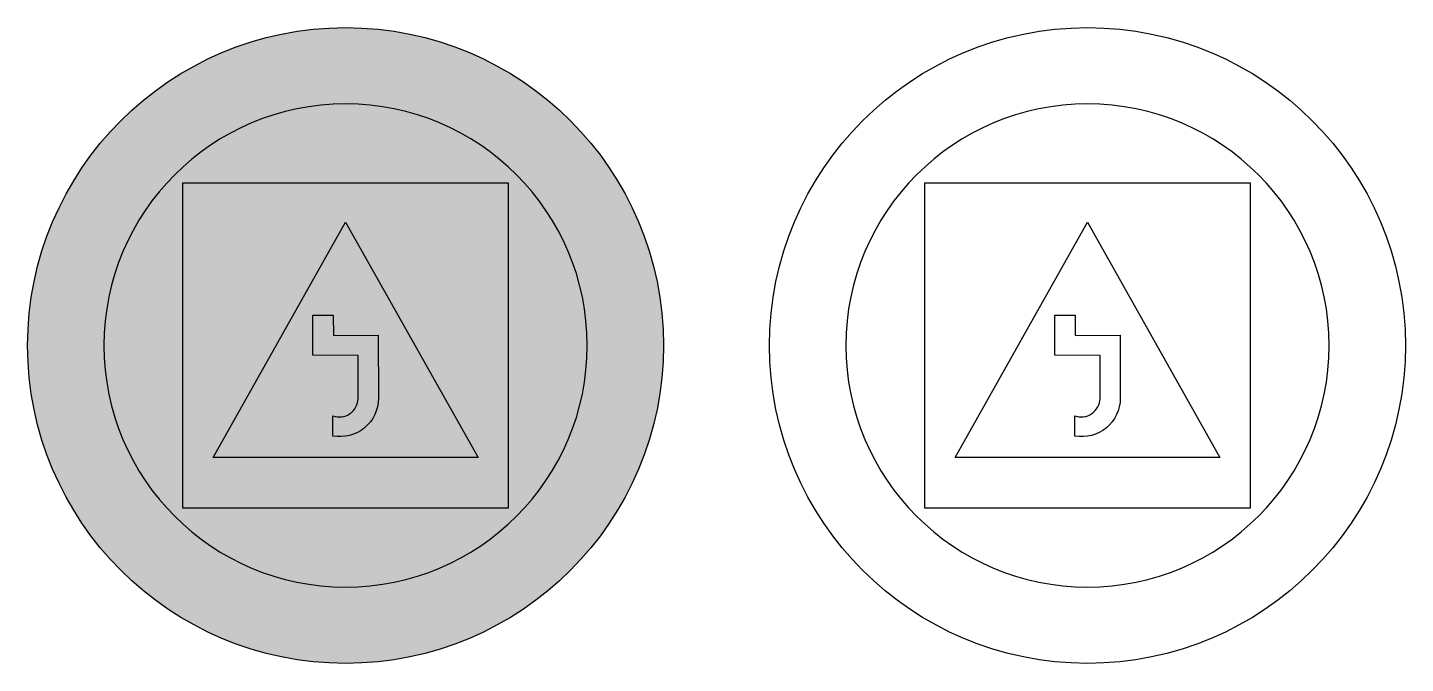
# Model space of a CAD drawing. Extents: x -4 to 1296, y 0 to 600.
import ezdxf

# ---------------------------------------------------------------- set-up
doc = ezdxf.new("R2010")
doc.units = 0
doc.header["$MEASUREMENT"] = 0

msp = doc.modelspace()

# ---------------------------------------------------------------- hatches: boundary and pattern name
h = msp.add_hatch(color=1)
edge = h.paths.add_edge_path()
edge.add_arc((295.71, 300), 300, 0, 180, ccw=False)
edge.add_arc((295.71, 300), 300, -180, 0, ccw=False)
edge = h.paths.add_edge_path(flags=16)
edge.add_arc((295.71, 300), 228, 180, 360)
edge.add_arc((295.71, 300), 228, 0, 180)
h = msp.add_hatch(color=7)
edge = h.paths.add_edge_path()
edge.add_arc((295.71, 300), 228, 180, 360)
edge.add_arc((295.71, 300), 228, 0, 180)
h.paths.add_polyline_path([(142.21, 146.5), (142.21, 453.5), (449.21, 453.5), (449.21, 146.5)], flags=16)
h = msp.add_hatch(color=5)
h.paths.add_polyline_path([(142.21, 146.5), (142.21, 453.5), (449.21, 453.5), (449.21, 146.5)])
h.paths.add_polyline_path([(295.71, 416.354), (420.71, 194.16), (170.71, 194.16)], flags=16)
edge = h.paths.add_edge_path(flags=0)
edge.add_line((264.8150000000001, 328.69), (284.1130000000001, 328.645))
edge.add_line((284.1130000000001, 328.645), (284.159, 309.579))
edge.add_line((284.159, 309.579), (326.54, 309.626))
edge.add_line((326.54, 309.626), (326.5999999999999, 250.135))
edge.add_arc((290.4884340759642, 250.0504969594042), 36.1116647947702, -100.80449500747432, 0.13407501505059827, ccw=False)
edge.add_line((283.7189999999999, 214.579), (283.7660000000001, 233.552))
edge.add_arc((289.6400624832152, 250.4877080214904), 17.92547952624671, 250.871162192004, 358.5752224599112)
edge.add_line((307.5599999999999, 250.042), (307.5599999999999, 290.653))
edge.add_line((307.5599999999999, 290.653), (264.8150000000001, 290.724))
edge.add_line((264.8150000000001, 290.724), (264.8150000000001, 328.69))
h = msp.add_hatch(color=7)
h.paths.add_polyline_path([(295.71, 416.354), (420.71, 194.16), (170.71, 194.16)])
edge = h.paths.add_edge_path(flags=16)
edge.add_line((264.8150000000001, 328.69), (284.1130000000001, 328.645))
edge.add_line((284.1130000000001, 328.645), (284.159, 309.579))
edge.add_line((284.159, 309.579), (326.54, 309.626))
edge.add_line((326.54, 309.626), (326.5999999999999, 250.135))
edge.add_arc((290.4884340759642, 250.0504969594042), 36.1116647947702, -100.80449500747432, 0.13407501505059827, ccw=False)
edge.add_line((283.7189999999999, 214.579), (283.7660000000001, 233.552))
edge.add_arc((289.6400624832152, 250.4877080214904), 17.92547952624671, 250.871162192004, 358.5752224599112)
edge.add_line((307.5599999999999, 250.042), (307.5599999999999, 290.653))
edge.add_line((307.5599999999999, 290.653), (264.8150000000001, 290.724))
edge.add_line((264.8150000000001, 290.724), (264.8150000000001, 328.69))

# ---------------------------------------------------------------- linework, layer by layer
at = {"color": 1}
msp.add_lwpolyline([(-4.289999999999964, 300, -1), (595.71, 300, -1)], format="xyb", close=True, dxfattribs=at)
for points in [[(695.71, 300, -1), (1295.71, 300, -1)], [(67.71000000000004, 300, 1), (523.71, 300, 1)], [(767.71, 300, 1), (1223.71, 300, 1)], [(264.8150000000001, 328.69), (284.1130000000001, 328.645), (284.159, 309.579), (326.54, 309.626), (326.5999999999999, 250.135, -0.471303), (283.7189999999999, 214.579), (283.7660000000001, 233.552, 0.5079), (307.5599999999999, 250.042), (307.5599999999999, 290.653), (264.8150000000001, 290.724)], [(964.815, 328.69), (984.113, 328.645), (984.159, 309.579), (1026.54, 309.626), (1026.6, 250.135, -0.471303), (983.7189999999999, 214.579), (983.7660000000001, 233.552, 0.5079), (1007.56, 250.042), (1007.56, 290.653), (964.815, 290.724)]]:
    msp.add_lwpolyline(points, format="xyb", close=True)
for points in [[(142.21, 146.5), (142.21, 453.5), (449.21, 453.5), (449.21, 146.5)], [(842.21, 146.5), (842.21, 453.5), (1149.21, 453.5), (1149.21, 146.5)], [(295.71, 416.354), (420.71, 194.16), (170.71, 194.16)], [(995.71, 416.354), (1120.71, 194.16), (870.71, 194.16)]]:
    msp.add_lwpolyline(points, close=True)

doc.saveas('drawing.dxf')
